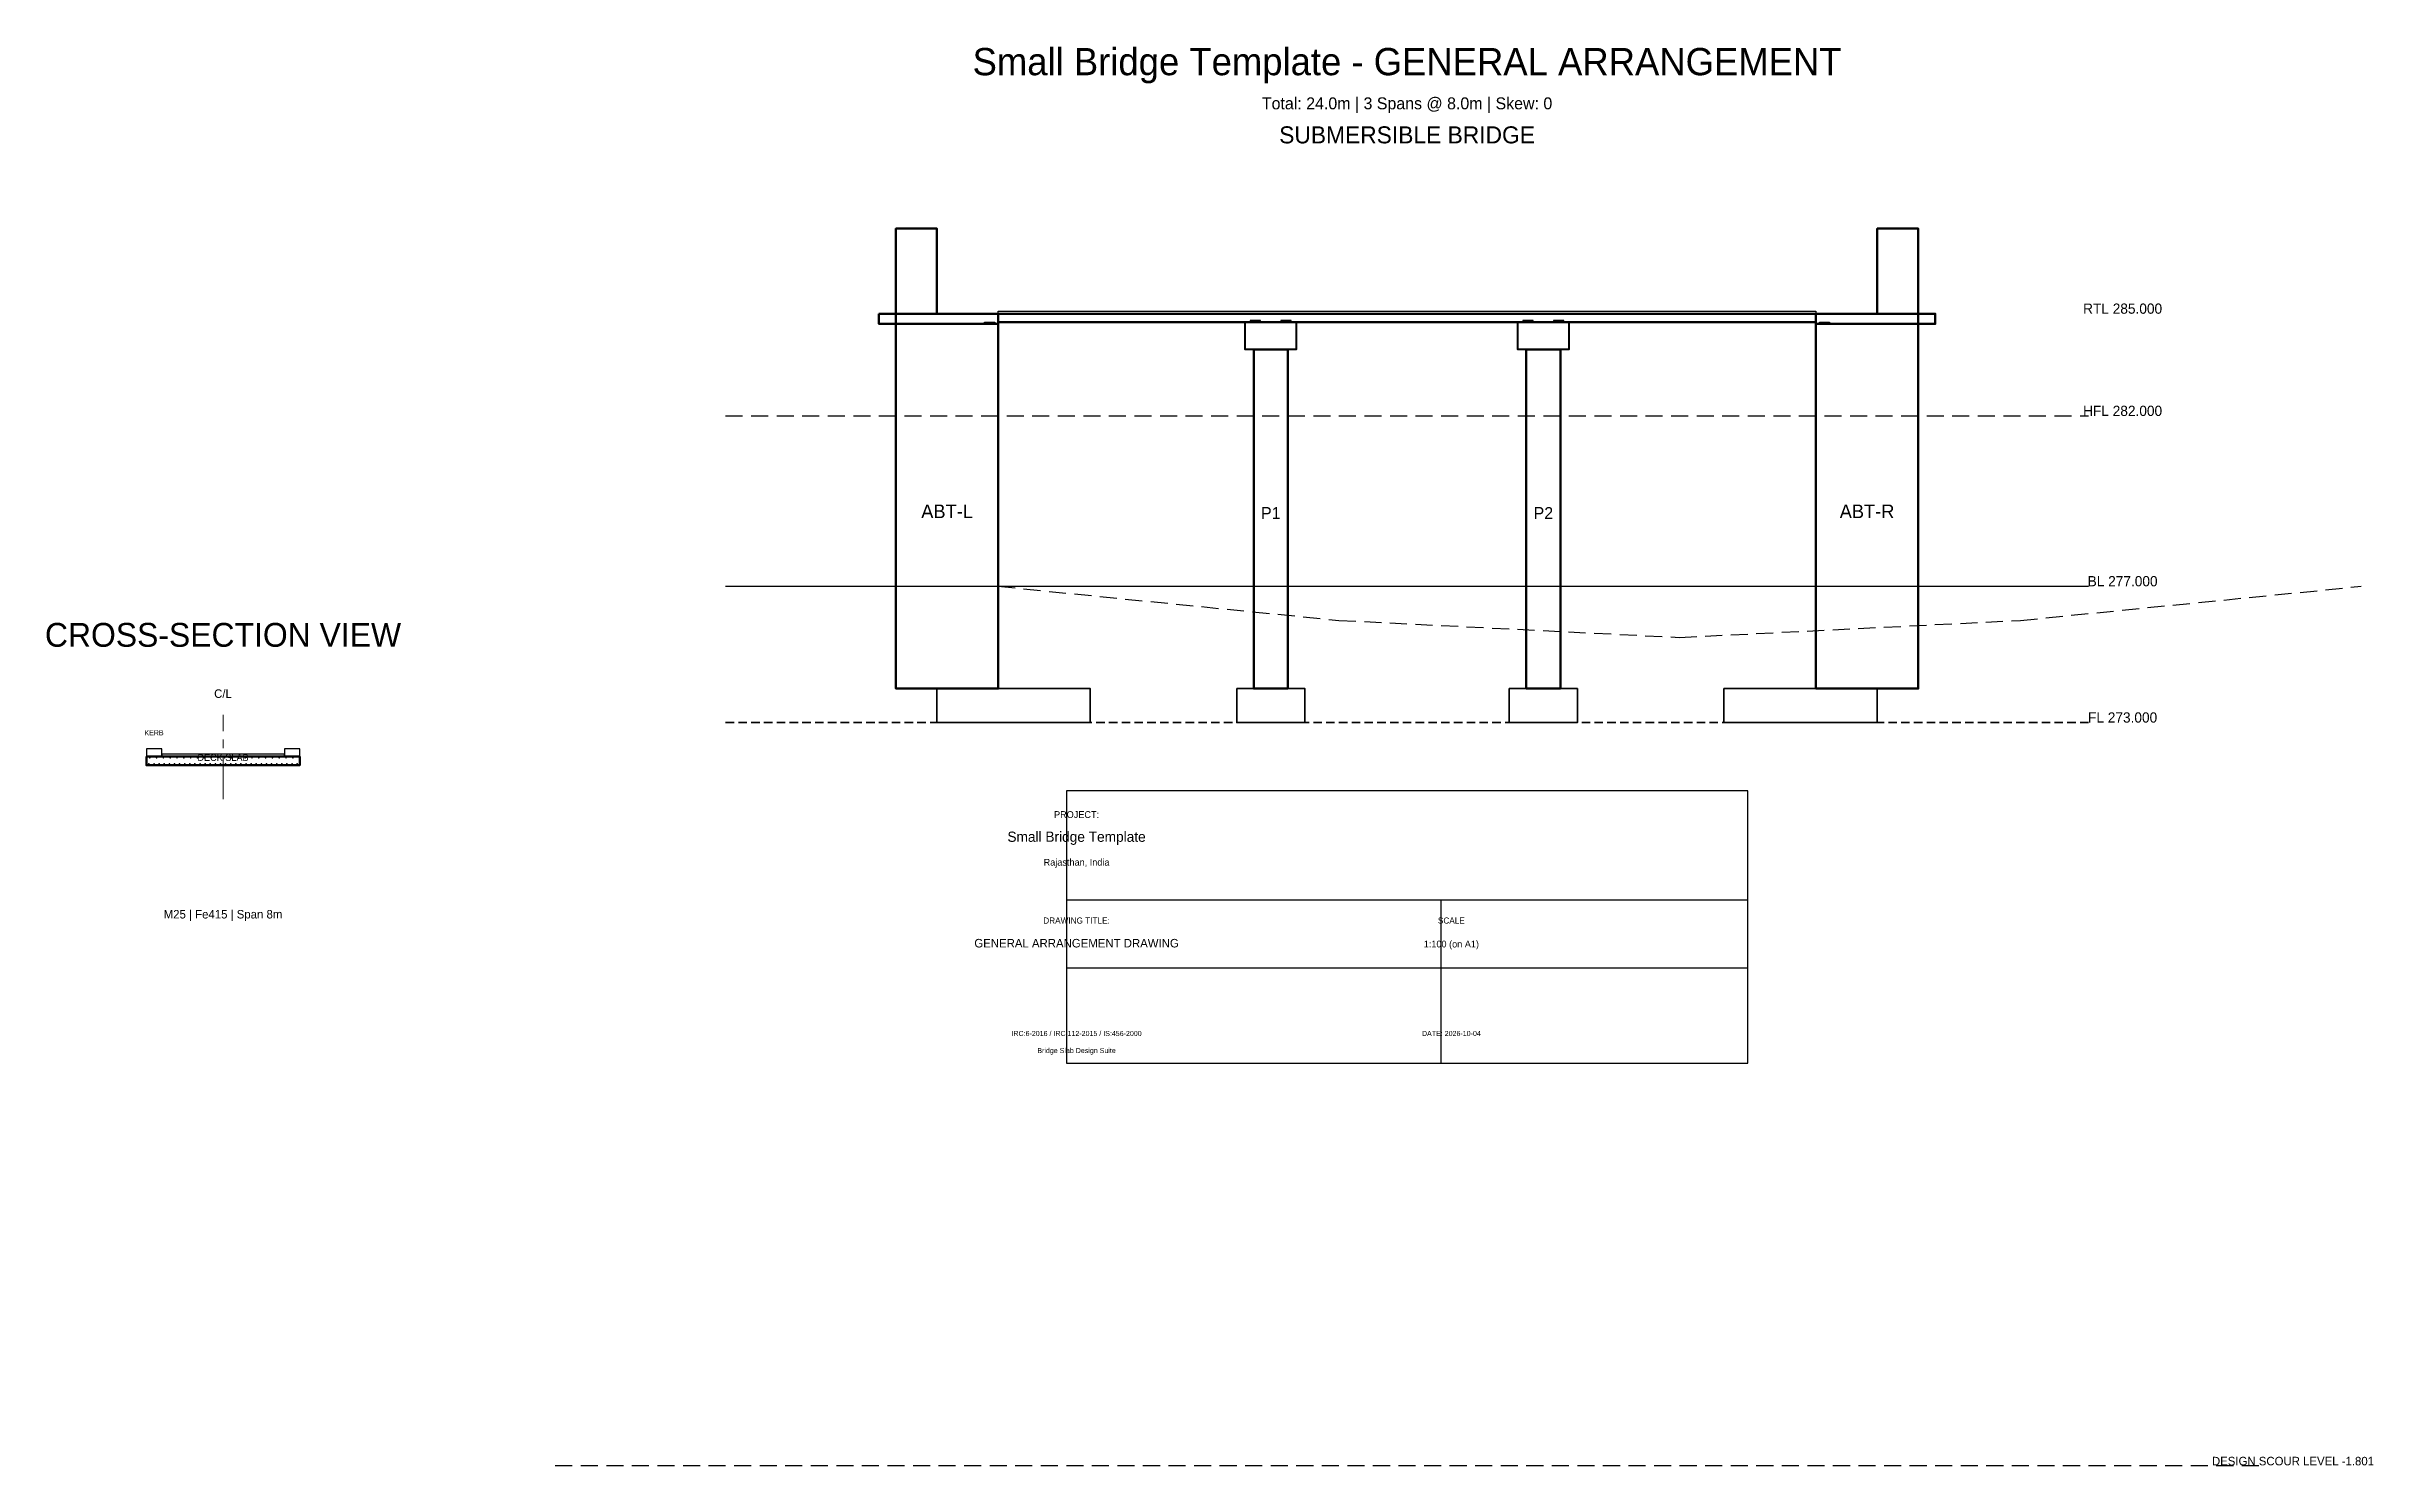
# Model space of a CAD drawing. Header units: metres. Extents: x -28 to 40, y -14 to 313.
# Drawn here: x -27.9 to 40.4, y 271.2 to 312.8 of the extents above.
import ezdxf
from ezdxf.enums import TextEntityAlignment as Align

# ---------------------------------------------------------------- set-up
doc = ezdxf.new("R2010")
doc.units = ezdxf.units.M
for name, pattern in [('CENTER', [2, 1.25, -0.25, 0.25, -0.25]), ('DASHED', [0.75, 0.5, -0.25]), ('HIDDEN', [0.375, 0.25, -0.125])]:
    doc.linetypes.add(name, pattern=pattern)
for name, color, linetype, lineweight in [('A-GRID', 8, 'CENTER', 15), ('A-TEXT', 7, 'CONTINUOUS', 18), ('A-TITLE', 7, 'CONTINUOUS', 25), ('G-BED', 32, 'CONTINUOUS', 25), ('G-HFL', 150, 'DASHED', 25), ('G-NGL', 30, 'DASHED', 25), ('H-CONC', 253, 'CONTINUOUS', 15), ('S-ABUT', 5, 'CONTINUOUS', 50), ('S-BEARING', 6, 'CONTINUOUS', 30), ('S-DECK', 4, 'CONTINUOUS', 50), ('S-FNDTN', 2, 'HIDDEN', 35), ('S-KERB', 8, 'CONTINUOUS', 25), ('S-PIER', 3, 'CONTINUOUS', 50), ('S-PIERCAP', 3, 'CONTINUOUS', 40), ('X-REBAR', 1, 'CONTINUOUS', 18)]:
    doc.layers.add(name, color=color, linetype=linetype, lineweight=lineweight)

msp = doc.modelspace()

# ---------------------------------------------------------------- hatches: boundary and pattern name
at = {"layer": 'H-CONC'}
h = msp.add_hatch(dxfattribs=at)
h.set_pattern_fill('ANSI31', color=256, scale=0.05, style=0)
h.set_pattern_definition([])
h.paths.add_polyline_path([(0, 305), (24, 305), (24, 304.75), (0, 304.75)])
h = msp.add_hatch(dxfattribs=at)
h.set_pattern_fill('ANSI31', color=256, scale=0.04, style=0)
h.set_pattern_definition([])
h.paths.add_polyline_path([(7.5, 303.95), (8.5, 303.95), (8.5, 294), (7.5, 294)])
h = msp.add_hatch(dxfattribs=at)
h.set_pattern_fill('ANSI31', color=256, scale=0.04, style=0)
h.set_pattern_definition([])
h.paths.add_polyline_path([(15.5, 303.95), (16.5, 303.95), (16.5, 294), (15.5, 294)])
h = msp.add_hatch(dxfattribs=at)
h.set_pattern_fill('ANSI32', color=256, scale=0.08, style=0)
h.set_pattern_definition([])
h.paths.add_polyline_path([(-1.8, 294), (2.7, 294), (2.7, 293), (-1.8, 293)])
h = msp.add_hatch(dxfattribs=at)
h.set_pattern_fill('ANSI32', color=256, scale=0.08, style=0)
h.set_pattern_definition([])
h.paths.add_polyline_path([(21.3, 294), (25.8, 294), (25.8, 293), (21.3, 293)])
h = msp.add_hatch(dxfattribs=at)
h.set_pattern_fill('ANSI31', color=256, scale=0.03, style=0)
h.set_pattern_definition([])
h.paths.add_polyline_path([(-25, 292), (-20.5, 292), (-20.5, 291.75), (-25, 291.75)])

# ---------------------------------------------------------------- linework, layer by layer
at = {"layer": 'A-GRID', "linetype": 'CENTER'}
msp.add_line((-22.75, 290.75), (-22.75, 293.225), dxfattribs=at)
at = {"layer": 'A-TITLE', "linetype": 'CONTINUOUS'}
for p, q in [((2, 287.8), (22, 287.8)), ((13, 283), (13, 287.8)), ((2, 285.8), (22, 285.8))]:
    msp.add_line(p, q, dxfattribs=at)
msp.add_lwpolyline([(2, 283), (22, 283), (22, 291), (2, 291)], close=True, dxfattribs=at)
at = {"layer": 'G-BED', "linetype": 'CONTINUOUS'}
msp.add_line((-8, 297), (32, 297), dxfattribs=at)
at = {"layer": 'G-BED', "linetype": 'DASHED'}
msp.add_line((-13, 271.199), (37, 271.199), dxfattribs=at)
at = {"layer": 'G-HFL', "linetype": 'DASHED'}
msp.add_line((-8, 302), (32, 302), dxfattribs=at)
at = {"layer": 'G-NGL', "linetype": 'DASHED'}
msp.add_lwpolyline([(0, 297), (10, 296), (20, 295.5), (30, 296), (40, 297)], dxfattribs=at)
at = {"layer": 'S-ABUT', "linetype": 'CONTINUOUS'}
for points in [[(-3, 305), (-1.8, 305), (-1.8, 307.5), (-3, 307.5)], [(25.8, 305), (27, 305), (27, 307.5), (25.8, 307.5)], [(-3, 305), (0, 305), (0, 294), (-3, 294)], [(24, 305), (27, 305), (27, 294), (24, 294)]]:
    msp.add_lwpolyline(points, close=True, dxfattribs=at)
at = {"layer": 'S-BEARING', "linetype": 'CONTINUOUS'}
for points in [[(-0.4, 304.75), (-0.1, 304.75), (-0.1, 304.7), (-0.4, 304.7)], [(7.4, 304.75), (7.7, 304.75), (7.7, 304.8), (7.4, 304.8)], [(8.3, 304.75), (8.6, 304.75), (8.6, 304.8), (8.3, 304.8)], [(15.4, 304.75), (15.7, 304.75), (15.7, 304.8), (15.4, 304.8)], [(16.3, 304.75), (16.6, 304.75), (16.6, 304.8), (16.3, 304.8)], [(24.1, 304.75), (24.4, 304.75), (24.4, 304.7), (24.1, 304.7)]]:
    msp.add_lwpolyline(points, close=True, dxfattribs=at)
at = {"layer": 'S-DECK', "linetype": 'CONTINUOUS'}
msp.add_line((0, 305), (24, 305), dxfattribs=at)
for points in [[(-3.5, 305), (0, 305), (0, 304.7), (-3.5, 304.7)], [(0, 305), (24, 305), (24, 304.75), (0, 304.75)], [(24, 305), (27.5, 305), (27.5, 304.7), (24, 304.7)], [(-25, 292), (-20.5, 292), (-20.5, 291.75), (-25, 291.75)]]:
    msp.add_lwpolyline(points, close=True, dxfattribs=at)
at = {"layer": 'S-FNDTN', "linetype": 'HIDDEN'}
msp.add_line((-8, 293), (32, 293), dxfattribs=at)
at = {"layer": 'S-FNDTN', "linetype": 'CONTINUOUS'}
for points in [[(-1.8, 294), (2.7, 294), (2.7, 293), (-1.8, 293)], [(7, 294), (9, 294), (9, 293), (7, 293)], [(15, 294), (17, 294), (17, 293), (15, 293)], [(21.3, 294), (25.8, 294), (25.8, 293), (21.3, 293)]]:
    msp.add_lwpolyline(points, close=True, dxfattribs=at)
at = {"layer": 'S-KERB', "linetype": 'CONTINUOUS'}
for points in [[(0, 305.075), (24, 305.075), (24, 305), (0, 305)], [(-25, 292), (-24.55, 292), (-24.55, 292.225), (-25, 292.225)], [(-24.55, 292), (-20.95, 292), (-20.95, 292.075), (-24.55, 292.075)], [(-20.95, 292), (-20.5, 292), (-20.5, 292.225), (-20.95, 292.225)]]:
    msp.add_lwpolyline(points, close=True, dxfattribs=at)
at = {"layer": 'S-PIER', "linetype": 'CONTINUOUS'}
for points in [[(7.5, 303.95), (8.5, 303.95), (8.5, 294), (7.5, 294)], [(15.5, 303.95), (16.5, 303.95), (16.5, 294), (15.5, 294)]]:
    msp.add_lwpolyline(points, close=True, dxfattribs=at)
at = {"layer": 'S-PIERCAP', "linetype": 'CONTINUOUS'}
for points in [[(7.25, 304.75), (8.75, 304.75), (8.75, 303.95), (7.25, 303.95)], [(15.25, 304.75), (16.75, 304.75), (16.75, 303.95), (15.25, 303.95)]]:
    msp.add_lwpolyline(points, close=True, dxfattribs=at)
at = {"layer": 'X-REBAR'}
for centre, radius in [((-24.925, 291.79), 0.01), ((-24.9, 291.96), 0.008), ((-24.775, 291.79), 0.01), ((-24.7, 291.96), 0.008), ((-24.625, 291.79), 0.01), ((-24.5, 291.96), 0.008), ((-24.475, 291.79), 0.01), ((-24.325, 291.79), 0.01), ((-24.3, 291.96), 0.008), ((-24.175, 291.79), 0.01), ((-24.1, 291.96), 0.008), ((-24.025, 291.79), 0.01), ((-23.9, 291.96), 0.008), ((-23.875, 291.79), 0.01), ((-23.725, 291.79), 0.01), ((-23.7, 291.96), 0.008), ((-23.575, 291.79), 0.01), ((-23.5, 291.96), 0.008), ((-23.425, 291.79), 0.01), ((-23.3, 291.96), 0.008), ((-23.275, 291.79), 0.01), ((-23.125, 291.79), 0.01), ((-23.1, 291.96), 0.008), ((-22.975, 291.79), 0.01), ((-22.9, 291.96), 0.008), ((-22.825, 291.79), 0.01), ((-22.7, 291.96), 0.008), ((-22.675, 291.79), 0.01), ((-22.525, 291.79), 0.01), ((-22.5, 291.96), 0.008), ((-22.375, 291.79), 0.01), ((-22.3, 291.96), 0.008), ((-22.225, 291.79), 0.01), ((-22.1, 291.96), 0.008), ((-22.075, 291.79), 0.01), ((-21.925, 291.79), 0.01), ((-21.9, 291.96), 0.008), ((-21.775, 291.79), 0.01), ((-21.7, 291.96), 0.008), ((-21.625, 291.79), 0.01), ((-21.5, 291.96), 0.008), ((-21.475, 291.79), 0.01), ((-21.325, 291.79), 0.01), ((-21.3, 291.96), 0.008), ((-21.175, 291.79), 0.01), ((-21.1, 291.96), 0.008), ((-21.025, 291.79), 0.01), ((-20.9, 291.96), 0.008), ((-20.875, 291.79), 0.01), ((-20.725, 291.79), 0.01), ((-20.7, 291.96), 0.008), ((-20.575, 291.79), 0.01)]:
    msp.add_circle(centre, radius, dxfattribs=at)

# ---------------------------------------------------------------- texts
at = {"layer": 'A-GRID'}
msp.add_text('C/L', height=0.25, dxfattribs=at).set_placement((-22.75, 293.725), align=Align.CENTER)
at = {"layer": 'A-TEXT'}
for s, height, p in [('Small Bridge Template - GENERAL ARRANGEMENT', 0.8, (12, 312)), ('Total: 24.0m | 3 Spans @ 8.0m | Skew: 0', 0.35, (12, 311)), ('SUBMERSIBLE BRIDGE', 0.5, (12, 310)), ('RTL 285.000', 0.3, (33, 305)), ('ABT-L', 0.4, (-1.5, 299)), ('P1', 0.35, (8, 298.975)), ('P2', 0.35, (16, 298.975)), ('ABT-R', 0.4, (25.5, 299)), ('CROSS-SECTION VIEW', 0.7, (-22.75, 295.225)), ('FL 273.000', 0.3, (33, 293)), ('KERB', 0.15, (-24.775, 292.625)), ('DECK SLAB', 0.2, (-22.75, 291.875)), ('M25 | Fe415 | Span 8m', 0.25, (-22.75, 287.25))]:
    msp.add_text(s, height=height, dxfattribs=at).set_placement(p, align=Align.CENTER)
at = {"layer": 'A-TITLE'}
for s, height, p in [('PROJECT:', 0.2, (2.3, 290.2)), ('Small Bridge Template', 0.3, (2.3, 289.5)), ('Rajasthan, India', 0.2, (2.3, 288.8)), ('DRAWING TITLE:', 0.18, (2.3, 287.1)), ('SCALE', 0.18, (13.3, 287.1)), ('GENERAL ARRANGEMENT DRAWING', 0.25, (2.3, 286.4)), ('1:100 (on A1)', 0.2, (13.3, 286.4)), ('IRC:6-2016 / IRC:112-2015 / IS:456-2000', 0.15, (2.3, 283.8)), ('Bridge Slab Design Suite', 0.15, (2.3, 283.3)), ('DATE: 2026-10-04', 0.15, (13.3, 283.8))]:
    msp.add_text(s, height=height, dxfattribs=at).set_placement(p, align=Align.CENTER)
at = {"layer": 'G-BED'}
for s, height, p in [('BL 277.000', 0.3, (33, 297)), ('DESIGN SCOUR LEVEL -1.801', 0.25, (38, 271.199))]:
    msp.add_text(s, height=height, dxfattribs=at).set_placement(p, align=Align.CENTER)
at = {"layer": 'G-HFL'}
msp.add_text('HFL 282.000', height=0.3, dxfattribs=at).set_placement((33, 302), align=Align.CENTER)

doc.saveas('drawing.dxf')
